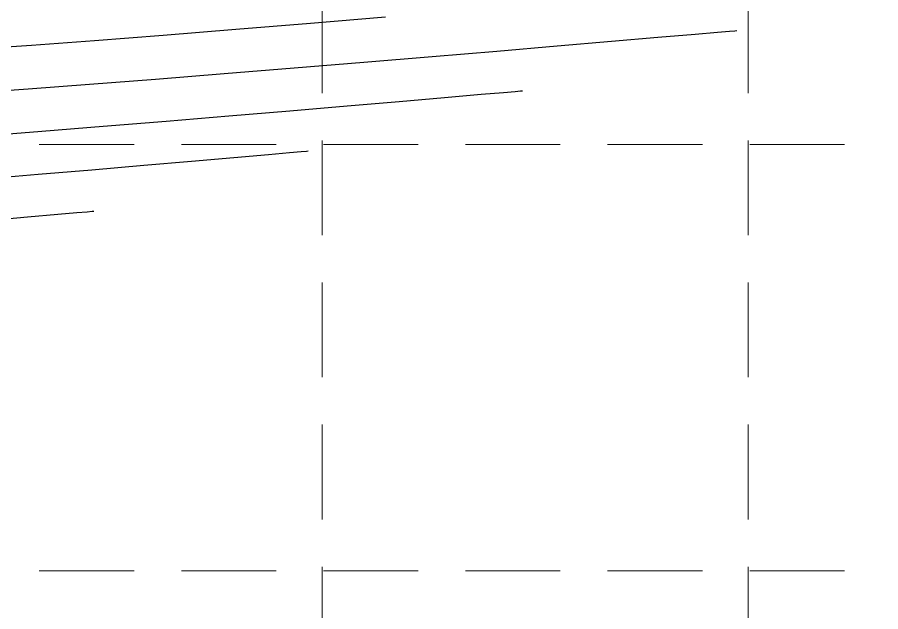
# Model space of a CAD drawing. Header units: inches. Extents: x 2547543 to 2548696, y 7125653 to 7126375.
# Drawn here: x 2547620.65 to 2547657.11, y 7125850.65 to 7125875.75 of the extents above; entities that cross this region are included whole.
import ezdxf

# ---------------------------------------------------------------- set-up
doc = ezdxf.new("R2010")
doc.units = ezdxf.units.IN
doc.header["$MEASUREMENT"] = 0
doc.linetypes.add('HIDDEN', pattern=[0.375, 0.25, -0.125])
for name, color, linetype in [('GRID', 254, 'HIDDEN'), ('V-TOPO-MAJR-E', 6, 'Continuous'), ('V-TOPO-MINR-E', 14, 'Continuous')]:
    doc.layers.add(name, color=color, linetype=linetype)

msp = doc.modelspace()

# ---------------------------------------------------------------- linework, layer by layer
at = {"layer": 'GRID', "color": 252, "linetype": 'HIDDEN', "lineweight": 0, "ltscale": 16}
for p, q in [((2547633.523132142, 7126356.547205457), (2547633.523132142, 7125726.296813901)), ((2547651.523132142, 7126356.547205457), (2547651.523132142, 7125726.296813901)), ((2547561.583313602, 7125870.376313471), (2548677.583313586, 7125870.376313471)), ((2547561.583313602, 7125852.376313472), (2548677.583313586, 7125852.376313472))]:
    msp.add_line(p, q, dxfattribs=at)
at = {"layer": 'V-TOPO-MAJR-E', "color": 35, "elevation": 580}
for points in [[(2547623.609506422, 7125867.525266588), (2547623.170752443, 7125867.487098208)], [(2547623.816495692, 7125867.542598392), (2547623.609506422, 7125867.525266588)], [(2547623.89245413, 7125867.548630225), (2547623.816495692, 7125867.542598392)], [(2547621.089049297, 7125867.301758698), (2547619.560861418, 7125867.166099009)]]:
    msp.add_lwpolyline(points, dxfattribs=at)
at = {"layer": 'V-TOPO-MAJR-E', "color": 35, "extrusion": (0.08887089646555547, -0.9960431535638447, 0), "elevation": -6871261.969082854}
msp.add_lwpolyline([(3170824.047534456, 580), (3170822.758824303, 580)], dxfattribs=at)
at = {"layer": 'V-TOPO-MAJR-E', "color": 35, "extrusion": (0.08837776009726546, -0.9960870300933501, 0), "elevation": -6872830.952659426}
msp.add_lwpolyline([(3167422.605211475, 580.0000000000009), (3167421.803984074, 580.0000000000009)], dxfattribs=at)
at = {"layer": 'V-TOPO-MINR-E', "color": 35}
for points, elevation in [([(2547636.20760014, 7125875.747315357), (2547633.036794563, 7125875.484041196)], 576), ([(2547633.036794563, 7125875.484041196), (2547629.877310598, 7125875.226077513)], 576), ([(2547626.808181344, 7125874.981096106), (2547623.908439902, 7125874.756768775)], 576), ([(2547649.282975458, 7125875.021680006), (2547647.704761336, 7125874.887000195)], 577), ([(2547650.225764233, 7125875.10165401), (2547649.282975458, 7125875.021680006)], 577), ([(2547650.725171786, 7125875.143434663), (2547650.225764233, 7125875.10165401)], 577), ([(2547651.031461443, 7125875.168186326), (2547650.951661491, 7125875.161907277)], 577), ([(2547623.908439902, 7125874.756768775), (2547621.257119372, 7125874.560767321)], 576), ([(2547635.291148713, 7125873.837521652), (2547632.344422411, 7125873.594092778)], 577), ([(2547632.344422411, 7125873.594092778), (2547629.389863059, 7125873.353380427)], 577), ([(2547641.904689492, 7125872.621988496), (2547641.677531926, 7125872.603329959)], 578), ([(2547641.985125672, 7125872.628334292), (2547641.904689492, 7125872.621988496)], 578), ([(2547638.694730569, 7125872.347250355), (2547636.783655914, 7125872.182333892)], 578), ([(2547634.582570996, 7125871.993188465), (2547632.161752545, 7125871.78664324)], 578), ([(2547636.783655914, 7125872.182333892), (2547634.582570996, 7125871.993188465)], 578), ([(2547626.942021964, 7125871.348670065), (2547624.283663292, 7125871.130900449)], 578), ([(2547621.686678004, 7125870.923047703), (2547619.221342831, 7125870.731940993)], 578), ([(2547624.283663292, 7125871.130900449), (2547621.686678004, 7125870.923047703)], 578), ([(2547632.859120695, 7125870.082175171), (2547632.636765469, 7125870.063733818)], 579), ([(2547632.938789901, 7125870.088482259), (2547632.859120695, 7125870.082175171)], 579), ([(2547629.795154067, 7125869.815911166), (2547628.013134614, 7125869.659901954)], 579), ([(2547631.261093321, 7125869.944500328), (2547629.795154067, 7125869.815911166)], 579), ([(2547621.535448372, 7125869.10469461), (2547619.253961437, 7125868.91634579)], 579)]:
    msp.add_lwpolyline(points, dxfattribs=dict(at, elevation=elevation))
at = {"layer": 'V-TOPO-MINR-E', "color": 35, "extrusion": (0.0795680655789849, -0.9968294352295273, 0), "elevation": -6900572.195978102}
msp.add_lwpolyline([(3106544.559069593, 576.0000000000005), (3106541.480178515, 576.0000000000005)], dxfattribs=at)
at = {"layer": 'V-TOPO-MINR-E', "color": 35, "extrusion": (0.08508925718156897, -0.9963733327986498, 0), "elevation": -6883254.259508115}
msp.add_lwpolyline([(3144743.635293527, 577.0000000000009), (3144741.664523634, 577.0000000000009)], dxfattribs=at)
at = {"layer": 'V-TOPO-MINR-E', "color": 35, "extrusion": (0.08129057181982836, -0.9966904448890865, 0), "elevation": -6895191.682687567}
msp.add_lwpolyline([(3118485.82706175, 577.0000000000005), (3118485.599819977, 577.0000000000005)], dxfattribs=at)
at = {"layer": 'V-TOPO-MINR-E', "color": 35, "extrusion": (0.06868977249158782, -0.9976380682166524, 0), "elevation": -6934048.206611833}
msp.add_lwpolyline([(3031078.651882951, 576), (3031076.322514624, 576)], dxfattribs=at)
at = {"layer": 'V-TOPO-MINR-E', "color": 35, "extrusion": (0.08448861803763996, -0.996424444412164, 0), "elevation": -6885148.689317421}
msp.add_lwpolyline([(3140589.505135275, 577), (3140586.950348736, 577)], dxfattribs=at)
at = {"layer": 'V-TOPO-MINR-E', "color": 35, "extrusion": (0.08488046613969841, -0.9963911413034079, 0), "elevation": -6883913.086290574}
msp.add_lwpolyline([(3143299.215478055, 577.0000000000009), (3143296.921096177, 577.0000000000009)], dxfattribs=at)
at = {"layer": 'V-TOPO-MINR-E', "color": 35, "extrusion": (0.08393866061267655, -0.9964709234365797, 0), "elevation": -6886880.987037655}
msp.add_lwpolyline([(3136786.434727335, 577), (3136783.682742868, 577)], dxfattribs=at)
at = {"layer": 'V-TOPO-MINR-E', "color": 35, "extrusion": (0.08322684383711726, -0.9965306279612846, 0), "elevation": -6889119.885547977}
msp.add_lwpolyline([(3131863.471559716, 577), (3131860.585583171, 577)], dxfattribs=at)
at = {"layer": 'V-TOPO-MINR-E', "color": 35, "extrusion": (0.07977395113184454, -0.9968129798115665, 0), "elevation": -6899928.588693995}
msp.add_lwpolyline([(3107969.116229203, 577.0000000000005), (3107966.20749584, 577.0000000000005)], dxfattribs=at)
at = {"layer": 'V-TOPO-MINR-E', "color": 35, "extrusion": (0.07792879838383587, -0.9969589271291228, 0), "elevation": -6905669.350780963}
msp.add_lwpolyline([(3095189.70237645, 577.0000000000009), (3095186.912454336, 577.0000000000009)], dxfattribs=at)
at = {"layer": 'V-TOPO-MINR-E', "color": 35, "extrusion": (0.0720769836877008, -0.9973990717974841, 0), "elevation": -6923713.978719577}
msp.add_lwpolyline([(3054606.33975816, 577.0000000000005), (3054603.977013599, 577.0000000000005)], dxfattribs=at)
at = {"layer": 'V-TOPO-MINR-E', "color": 35, "extrusion": (0.0754757010470102, -0.9971476413006564, 0), "elevation": -6913263.672918173}
msp.add_lwpolyline([(3078187.225308779, 577), (3078184.617386939, 577)], dxfattribs=at)
at = {"layer": 'V-TOPO-MINR-E', "color": 35, "extrusion": (0.08599658620286663, -0.9962954316674613, 0), "elevation": -6880385.835585862}
msp.add_lwpolyline([(3151003.045234284, 578), (3151001.488680259, 578)], dxfattribs=at)
at = {"layer": 'V-TOPO-MINR-E', "color": 35, "extrusion": (0.08548445977097804, -0.9963395039531777, 0), "elevation": -6882004.602982503}
msp.add_lwpolyline([(3147466.915344235, 578.0000000000009), (3147465.977915245, 578.0000000000009)], dxfattribs=at)
at = {"layer": 'V-TOPO-MINR-E', "color": 35, "extrusion": (0.08420647717611174, -0.9964483274117074, 0), "elevation": -6886035.906165048}
msp.add_lwpolyline([(3138637.917153229, 578.0000000000009), (3138637.417361978, 578.0000000000009)], dxfattribs=at)
at = {"layer": 'V-TOPO-MINR-E', "color": 35, "extrusion": (0.08307139381286881, -0.9965435984090147, 0), "elevation": -6889606.554614385}
msp.add_lwpolyline([(3130780.043916204, 578.0000000000005), (3130777.385271533, 578.0000000000005)], dxfattribs=at)
at = {"layer": 'V-TOPO-MINR-E', "color": 35, "extrusion": (0.0841720599325466, -0.9964512352979005, 0), "elevation": -6886144.297369995}
msp.add_lwpolyline([(3138390.521759962, 578), (3138387.942330922, 578)], dxfattribs=at)
at = {"layer": 'V-TOPO-MINR-E', "color": 35, "extrusion": (0.08686413370747768, -0.9962201675710293, 0), "elevation": -6877637.567698521}
msp.add_lwpolyline([(3156985.05864341, 579.0000000000009), (3156984.161476755, 579.0000000000009)], dxfattribs=at)
at = {"layer": 'V-TOPO-MINR-E', "color": 35, "extrusion": (0.08539387572701605, -0.996347271782444, 0), "elevation": -6882288.972295339}
msp.add_lwpolyline([(3146832.489814539, 579.0000000000005), (3146832.006151217, 579.0000000000005)], dxfattribs=at)
at = {"layer": 'V-TOPO-MINR-E', "color": 35, "extrusion": (0.085575477458038, -0.9963316905819211, 0), "elevation": -6881715.279456979}
msp.add_lwpolyline([(3148080.194516511, 579), (3148078.001748903, 579)], dxfattribs=at)
at = {"layer": 'V-TOPO-MINR-E', "color": 35, "extrusion": (0.08658200380222053, -0.996244727272166, 0), "elevation": -6878531.33758616}
msp.add_lwpolyline([(3155033.049123982, 579), (3155031.019889331, 579)], dxfattribs=at)
at = {"layer": 'V-TOPO-MINR-E', "color": 35, "extrusion": (0.08417209421689012, -0.9964512324018386, 0), "elevation": -6886142.411396392}
msp.add_lwpolyline([(3138382.223785831, 579), (3138379.944348576, 579)], dxfattribs=at)

doc.saveas('drawing.dxf')
